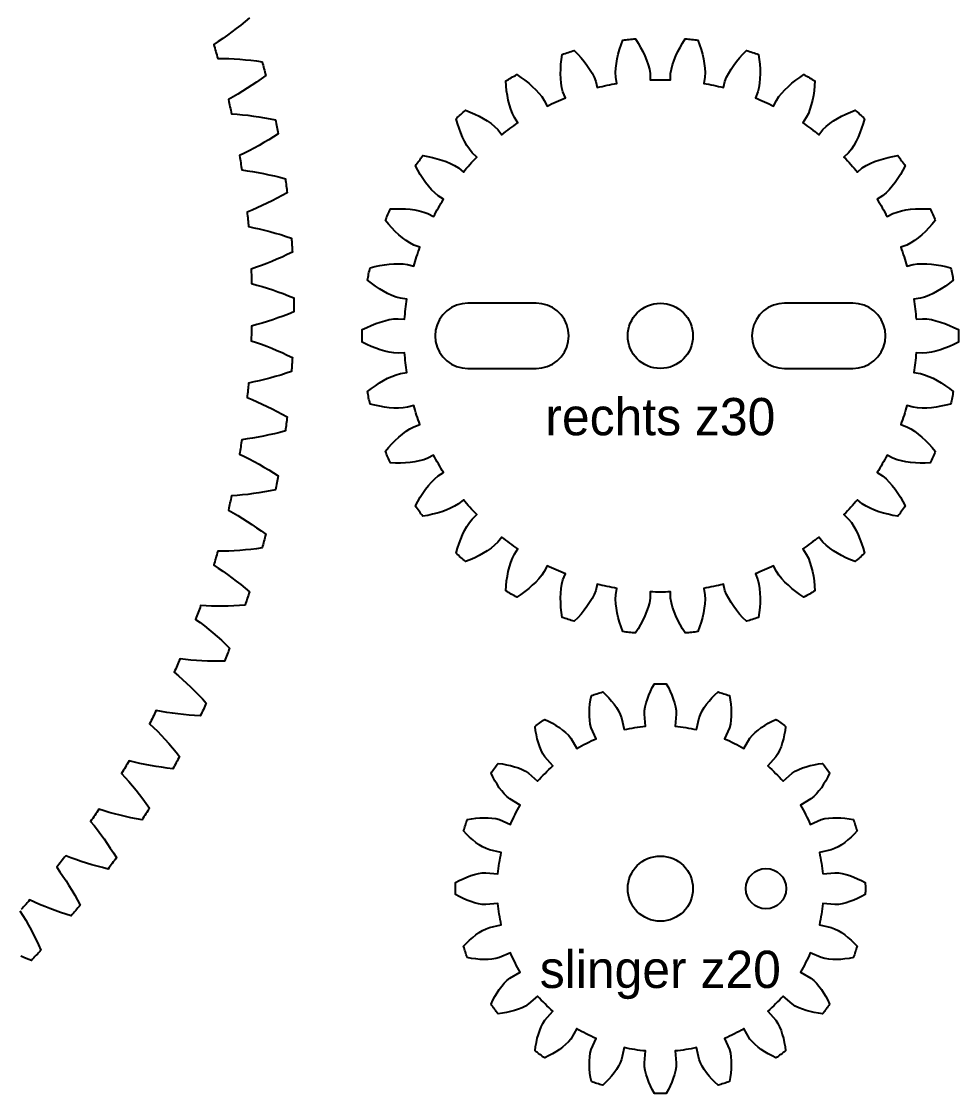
# Model space of a CAD drawing. Header units: millimetres. Extents: x 8 to 424, y 8 to 314.
# Drawn here: x 270.2 to 421, y 34 to 206.6 of the extents above; entities that cross this region are included whole.
import ezdxf
from ezdxf.enums import TextEntityAlignment as Align

# ---------------------------------------------------------------- set-up
doc = ezdxf.new("R2010")
doc.units = ezdxf.units.MM
doc.layers.add('CUT', color=1, linetype='CONTINUOUS')
doc.layers.add('LABELS', color=8, linetype='CONTINUOUS')

msp = doc.modelspace()

# ---------------------------------------------------------------- linework, layer by layer
at = {"layer": 'CUT'}
for points in [[(306.858, 207.2), (306.159, 206.612), (305.454, 206.039), (304.744, 205.481), (304.028, 204.938), (303.307, 204.411), (302.58, 203.901), (301.848, 203.408), (301.11, 202.933), (301.194, 202.65), (301.277, 202.368), (301.36, 202.085), (301.443, 201.802), (301.525, 201.519), (301.606, 201.236), (301.687, 200.953), (301.767, 200.67), (302.645, 200.664), (303.528, 200.64), (304.415, 200.598), (305.306, 200.54), (306.201, 200.465), (307.1, 200.374), (308.002, 200.268), (308.907, 200.147), (308.979, 199.873), (309.051, 199.599), (309.122, 199.324), (309.193, 199.05), (309.263, 198.775), (309.333, 198.5), (309.402, 198.225), (309.471, 197.95), (308.736, 197.408), (307.997, 196.88), (307.253, 196.368), (306.505, 195.871), (305.752, 195.39), (304.995, 194.926), (304.233, 194.48), (303.466, 194.052), (303.532, 193.765), (303.598, 193.478), (303.663, 193.191), (303.728, 192.903), (303.792, 192.616), (303.855, 192.328), (303.918, 192.04), (303.98, 191.752), (304.856, 191.692), (305.736, 191.613), (306.618, 191.515), (307.504, 191.401), (308.393, 191.27), (309.284, 191.123), (310.177, 190.96), (311.073, 190.783), (311.128, 190.505), (311.183, 190.226), (311.237, 189.948), (311.29, 189.669), (311.343, 189.391), (311.395, 189.112), (311.447, 188.833), (311.498, 188.554), (310.731, 188.059), (309.96, 187.579), (309.185, 187.115), (308.407, 186.666), (307.626, 186.233), (306.841, 185.818), (306.052, 185.42), (305.26, 185.042), (305.309, 184.751), (305.356, 184.46), (305.403, 184.169), (305.449, 183.879), (305.495, 183.588), (305.54, 183.296), (305.585, 183.005), (305.629, 182.714), (306.499, 182.599), (307.372, 182.464), (308.247, 182.312), (309.124, 182.142), (310.002, 181.955), (310.883, 181.753), (311.764, 181.534), (312.647, 181.301), (312.685, 181.02), (312.721, 180.739), (312.758, 180.457), (312.794, 180.176), (312.829, 179.895), (312.864, 179.613), (312.898, 179.332), (312.932, 179.05), (312.134, 178.604), (311.335, 178.174), (310.533, 177.758), (309.728, 177.359), (308.921, 176.977), (308.111, 176.612), (307.3, 176.264), (306.485, 175.936), (306.515, 175.643), (306.544, 175.35), (306.573, 175.057), (306.601, 174.763), (306.628, 174.47), (306.655, 174.177), (306.681, 173.883), (306.707, 173.59), (307.568, 173.42), (308.431, 173.231), (309.295, 173.024), (310.159, 172.799), (311.024, 172.558), (311.89, 172.301), (312.756, 172.027), (313.623, 171.739), (313.642, 171.456), (313.661, 171.173), (313.68, 170.89), (313.698, 170.607), (313.716, 170.324), (313.733, 170.041), (313.749, 169.758), (313.765, 169.475), (312.942, 169.08), (312.116, 168.7), (311.29, 168.336), (310.462, 167.988), (309.632, 167.657), (308.801, 167.343), (307.969, 167.048), (307.136, 166.771), (307.147, 166.477), (307.158, 166.183), (307.168, 165.888), (307.178, 165.594), (307.187, 165.299), (307.195, 165.005), (307.203, 164.71), (307.21, 164.416), (308.059, 164.192), (308.908, 163.95), (309.757, 163.689), (310.606, 163.41), (311.454, 163.115), (312.302, 162.804), (313.149, 162.477), (313.996, 162.134), (313.998, 161.851), (313.999, 161.567), (314, 161.284), (314, 161), (314, 160.716), (313.999, 160.433), (313.998, 160.149), (313.996, 159.866), (313.149, 159.523), (312.302, 159.196), (311.454, 158.885), (310.606, 158.59), (309.757, 158.311), (308.908, 158.05), (308.059, 157.808), (307.21, 157.584), (307.203, 157.29), (307.195, 156.995), (307.187, 156.701), (307.178, 156.406), (307.168, 156.112), (307.158, 155.817), (307.147, 155.523), (307.136, 155.229), (307.969, 154.952), (308.801, 154.657), (309.632, 154.343), (310.462, 154.012), (311.29, 153.664), (312.116, 153.3), (312.942, 152.92), (313.765, 152.525), (313.749, 152.242), (313.733, 151.959), (313.716, 151.676), (313.698, 151.393), (313.68, 151.11), (313.661, 150.827), (313.642, 150.544), (313.623, 150.261), (312.756, 149.973), (311.89, 149.699), (311.024, 149.442), (310.159, 149.201), (309.295, 148.976), (308.431, 148.769), (307.568, 148.58), (306.707, 148.41), (306.681, 148.117), (306.655, 147.823), (306.628, 147.53), (306.601, 147.237), (306.573, 146.943), (306.544, 146.65), (306.515, 146.357), (306.485, 146.064), (307.3, 145.736), (308.111, 145.388), (308.921, 145.023), (309.728, 144.641), (310.533, 144.242), (311.335, 143.826), (312.134, 143.396), (312.932, 142.95), (312.898, 142.668), (312.864, 142.387), (312.829, 142.105), (312.794, 141.824), (312.758, 141.543), (312.721, 141.261), (312.685, 140.98), (312.647, 140.699), (311.764, 140.466), (310.883, 140.247), (310.002, 140.045), (309.124, 139.858), (308.247, 139.688), (307.372, 139.536), (306.499, 139.401), (305.629, 139.286), (305.585, 138.995), (305.54, 138.704), (305.495, 138.412), (305.449, 138.121), (305.403, 137.831), (305.356, 137.54), (305.309, 137.249), (305.26, 136.958), (306.052, 136.58), (306.841, 136.182), (307.626, 135.767), (308.407, 135.334), (309.185, 134.885), (309.96, 134.421), (310.731, 133.941), (311.498, 133.446), (311.447, 133.167), (311.395, 132.888), (311.343, 132.609), (311.29, 132.331), (311.237, 132.052), (311.183, 131.774), (311.128, 131.495), (311.073, 131.217), (310.177, 131.04), (309.284, 130.877), (308.393, 130.73), (307.504, 130.599), (306.618, 130.485), (305.736, 130.387), (304.856, 130.308), (303.98, 130.248), (303.918, 129.96), (303.855, 129.672), (303.792, 129.384), (303.728, 129.097), (303.663, 128.809), (303.598, 128.522), (303.532, 128.235), (303.466, 127.948), (304.233, 127.52), (304.995, 127.074), (305.752, 126.61), (306.505, 126.129), (307.253, 125.632), (307.997, 125.12), (308.736, 124.592), (309.471, 124.05), (309.402, 123.775), (309.333, 123.5), (309.263, 123.225), (309.193, 122.95), (309.122, 122.676), (309.051, 122.401), (308.979, 122.127), (308.907, 121.853), (308.002, 121.732), (307.1, 121.626), (306.201, 121.535), (305.306, 121.46), (304.415, 121.402), (303.528, 121.36), (302.645, 121.336), (301.767, 121.33), (301.687, 121.047), (301.606, 120.764), (301.525, 120.481), (301.443, 120.198), (301.36, 119.915), (301.277, 119.632), (301.194, 119.35), (301.11, 119.067), (301.848, 118.592), (302.58, 118.099), (303.307, 117.589), (304.028, 117.062), (304.744, 116.519), (305.454, 115.961), (306.159, 115.388), (306.858, 114.8), (306.772, 114.53), (306.686, 114.26), (306.599, 113.99), (306.512, 113.72), (306.424, 113.451), (306.335, 113.181), (306.247, 112.912), (306.157, 112.643), (305.246, 112.579), (304.339, 112.53), (303.437, 112.496), (302.539, 112.477), (301.645, 112.475), (300.757, 112.489), (299.875, 112.52), (298.998, 112.57), (298.901, 112.292), (298.802, 112.014), (298.703, 111.737), (298.604, 111.46), (298.504, 111.183), (298.403, 110.906), (298.302, 110.629), (298.2, 110.353), (298.907, 109.832), (299.607, 109.294), (300.3, 108.739), (300.987, 108.167), (301.667, 107.581), (302.341, 106.979), (303.008, 106.363), (303.669, 105.733), (303.567, 105.469), (303.464, 105.205), (303.36, 104.941), (303.256, 104.677), (303.151, 104.413), (303.046, 104.15), (302.94, 103.887), (302.834, 103.624), (301.921, 103.617), (301.013, 103.625), (300.11, 103.648), (299.212, 103.686), (298.321, 103.739), (297.436, 103.809), (296.557, 103.896), (295.685, 104), (295.57, 103.729), (295.455, 103.458), (295.338, 103.188), (295.222, 102.917), (295.104, 102.647), (294.987, 102.377), (294.868, 102.107), (294.749, 101.838), (295.422, 101.274), (296.087, 100.693), (296.744, 100.095), (297.393, 99.482), (298.035, 98.854), (298.67, 98.211), (299.297, 97.554), (299.918, 96.884), (299.799, 96.627), (299.679, 96.369), (299.559, 96.112), (299.439, 95.856), (299.318, 95.599), (299.196, 95.343), (299.074, 95.087), (298.952, 94.831), (298.04, 94.882), (297.134, 94.947), (296.234, 95.026), (295.341, 95.12), (294.455, 95.23), (293.575, 95.355), (292.704, 95.497), (291.84, 95.656), (291.709, 95.393), (291.576, 95.129), (291.443, 94.867), (291.31, 94.604), (291.176, 94.342), (291.041, 94.079), (290.906, 93.818), (290.771, 93.556), (291.407, 92.951), (292.034, 92.329), (292.652, 91.692), (293.262, 91.039), (293.863, 90.372), (294.456, 89.69), (295.041, 88.996), (295.618, 88.288), (295.483, 88.038), (295.347, 87.789), (295.211, 87.54), (295.075, 87.292), (294.938, 87.043), (294.801, 86.795), (294.663, 86.547), (294.525, 86.3), (293.618, 86.408), (292.718, 86.529), (291.825, 86.665), (290.939, 86.815), (290.061, 86.98), (289.192, 87.16), (288.331, 87.356), (287.479, 87.569), (287.331, 87.315), (287.182, 87.06), (287.033, 86.806), (286.884, 86.553), (286.733, 86.299), (286.583, 86.046), (286.431, 85.793), (286.28, 85.541), (286.877, 84.897), (287.463, 84.237), (288.04, 83.562), (288.608, 82.872), (289.166, 82.169), (289.715, 81.451), (290.255, 80.721), (290.786, 79.978), (290.636, 79.738), (290.485, 79.498), (290.334, 79.258), (290.182, 79.019), (290.03, 78.779), (289.877, 78.54), (289.724, 78.301), (289.571, 78.063), (288.672, 78.228), (287.782, 78.405), (286.899, 78.597), (286.025, 78.802), (285.159, 79.022), (284.302, 79.256), (283.456, 79.506), (282.619, 79.773), (282.455, 79.528), (282.291, 79.283), (282.126, 79.039), (281.961, 78.795), (281.795, 78.552), (281.628, 78.309), (281.462, 78.066), (281.294, 77.823), (281.85, 77.143), (282.394, 76.448), (282.927, 75.738), (283.45, 75.014), (283.963, 74.277), (284.466, 73.526), (284.959, 72.764), (285.443, 71.989), (285.278, 71.758), (285.112, 71.528), (284.946, 71.298), (284.78, 71.069), (284.613, 70.84), (284.445, 70.611), (284.278, 70.382), (284.109, 70.154), (283.223, 70.374), (282.345, 70.608), (281.477, 70.854), (280.617, 71.114), (279.767, 71.388), (278.926, 71.676), (278.097, 71.978), (277.279, 72.296), (277.1, 72.062), (276.92, 71.829), (276.74, 71.595), (276.56, 71.362), (276.379, 71.13), (276.198, 70.898), (276.016, 70.666), (275.834, 70.434), (276.346, 69.721), (276.845, 68.992), (277.333, 68.25), (277.809, 67.495), (278.275, 66.727), (278.73, 65.946), (279.174, 65.154), (279.608, 64.351), (279.429, 64.131), (279.249, 63.912), (279.069, 63.693), (278.889, 63.474), (278.708, 63.256), (278.526, 63.038), (278.344, 62.82), (278.162, 62.603), (277.292, 62.879), (276.43, 63.167), (275.578, 63.467), (274.737, 63.781), (273.905, 64.107), (273.085, 64.447), (272.276, 64.801), (271.479, 65.17), (271.286, 64.948), (271.092, 64.726), (270.898, 64.504), (270.704, 64.283), (270.509, 64.062), (270.313, 63.842), (270.117, 63.622)], [(269.921, 63.402), (270.387, 62.658), (270.839, 61.9), (271.28, 61.129), (271.708, 60.345), (272.124, 59.549), (272.529, 58.742), (272.923, 57.923), (273.306, 57.094), (273.113, 56.886), (272.92, 56.678), (272.726, 56.471), (272.532, 56.264), (272.338, 56.058), (272.143, 55.852), (271.948, 55.646), (271.753, 55.44), (270.901, 55.77), (270.059, 56.112)]]:
    msp.add_lwpolyline(points, dxfattribs=at)
for points in [[(414.161, 158.704), (415.195, 158.772), (415.914, 158.731), (416.636, 158.614), (417.361, 158.446), (418.088, 158.235), (418.814, 157.985), (419.541, 157.699), (420.266, 157.378), (420.989, 157.026), (420.994, 156.77), (420.997, 156.513), (420.999, 156.257), (421, 156), (420.999, 155.743), (420.997, 155.487), (420.994, 155.23), (420.989, 154.974), (420.266, 154.622), (419.541, 154.301), (418.814, 154.015), (418.088, 153.765), (417.361, 153.554), (416.636, 153.386), (415.914, 153.269), (415.195, 153.228), (414.161, 153.296), (414.133, 152.894), (414.101, 152.491), (414.064, 152.09), (414.024, 151.688), (413.98, 151.287), (413.932, 150.887), (413.88, 150.487), (413.824, 150.087), (414.849, 149.938), (415.544, 149.749), (416.226, 149.484), (416.901, 149.169), (417.567, 148.812), (418.226, 148.416), (418.877, 147.985), (419.519, 147.521), (420.154, 147.026), (420.105, 146.774), (420.055, 146.523), (420.004, 146.271), (419.951, 146.02), (419.897, 145.769), (419.842, 145.519), (419.785, 145.269), (419.727, 145.019), (418.946, 144.825), (418.17, 144.662), (417.401, 144.533), (416.638, 144.44), (415.884, 144.384), (415.139, 144.371), (414.408, 144.407), (413.697, 144.516), (412.7, 144.797), (412.588, 144.409), (412.473, 144.023), (412.354, 143.637), (412.231, 143.253), (412.105, 142.87), (411.974, 142.488), (411.84, 142.108), (411.703, 141.728), (412.675, 141.37), (413.314, 141.04), (413.927, 140.639), (414.521, 140.191), (415.099, 139.703), (415.661, 139.179), (416.208, 138.622), (416.74, 138.035), (417.257, 137.418), (417.158, 137.182), (417.056, 136.946), (416.954, 136.711), (416.85, 136.477), (416.745, 136.243), (416.639, 136.009), (416.532, 135.776), (416.423, 135.544), (415.619, 135.516), (414.826, 135.519), (414.046, 135.553), (413.281, 135.62), (412.531, 135.722), (411.801, 135.864), (411.093, 136.051), (410.42, 136.305), (409.503, 136.788), (409.313, 136.432), (409.12, 136.078), (408.924, 135.725), (408.724, 135.375), (408.52, 135.027), (408.313, 134.68), (408.103, 134.336), (407.89, 133.994), (408.766, 133.441), (409.323, 132.985), (409.839, 132.466), (410.327, 131.904), (410.79, 131.306), (411.231, 130.677), (411.65, 130.018), (412.049, 129.333), (412.427, 128.623), (412.28, 128.413), (412.132, 128.203), (411.983, 127.994), (411.833, 127.786), (411.681, 127.579), (411.529, 127.373), (411.375, 127.167), (411.221, 126.963), (410.428, 127.103), (409.654, 127.27), (408.898, 127.465), (408.163, 127.69), (407.452, 127.946), (406.766, 128.236), (406.113, 128.567), (405.507, 128.956), (404.711, 129.618), (404.451, 129.31), (404.189, 129.003), (403.923, 128.699), (403.655, 128.398), (403.383, 128.1), (403.109, 127.804), (402.832, 127.511), (402.552, 127.221), (403.294, 126.498), (403.744, 125.936), (404.141, 125.321), (404.501, 124.67), (404.83, 123.989), (405.131, 123.281), (405.404, 122.55), (405.651, 121.797), (405.873, 121.024), (405.686, 120.849), (405.498, 120.674), (405.308, 120.501), (405.118, 120.329), (404.927, 120.158), (404.735, 119.988), (404.542, 119.819), (404.348, 119.651), (403.602, 119.952), (402.879, 120.277), (402.181, 120.625), (401.509, 120.998), (400.866, 121.396), (400.256, 121.823), (399.686, 122.282), (399.174, 122.788), (398.533, 123.602), (398.215, 123.354), (397.894, 123.109), (397.571, 122.867), (397.246, 122.628), (396.919, 122.393), (396.589, 122.16), (396.257, 121.931), (395.922, 121.705), (396.498, 120.844), (396.822, 120.201), (397.082, 119.517), (397.299, 118.805), (397.479, 118.07), (397.626, 117.316), (397.741, 116.544), (397.827, 115.756), (397.883, 114.953), (397.663, 114.821), (397.443, 114.69), (397.222, 114.56), (397, 114.431), (396.778, 114.303), (396.554, 114.177), (396.33, 114.051), (396.106, 113.927), (395.439, 114.377), (394.799, 114.845), (394.188, 115.331), (393.609, 115.836), (393.062, 116.359), (392.554, 116.903), (392.092, 117.47), (391.697, 118.072), (391.239, 119.001), (390.876, 118.825), (390.512, 118.652), (390.146, 118.482), (389.778, 118.316), (389.409, 118.154), (389.038, 117.995), (388.665, 117.84), (388.291, 117.689), (388.675, 116.727), (388.858, 116.031), (388.97, 115.307), (389.035, 114.566), (389.058, 113.81), (389.045, 113.041), (388.997, 112.262), (388.917, 111.474), (388.805, 110.677), (388.563, 110.593), (388.32, 110.51), (388.077, 110.429), (387.833, 110.349), (387.589, 110.271), (387.344, 110.193), (387.099, 110.117), (386.854, 110.043), (386.295, 110.622), (385.766, 111.212), (385.27, 111.815), (384.808, 112.428), (384.382, 113.054), (383.998, 113.692), (383.664, 114.343), (383.403, 115.013), (383.148, 116.018), (382.756, 115.92), (382.364, 115.827), (381.971, 115.737), (381.576, 115.651), (381.181, 115.569), (380.786, 115.491), (380.389, 115.417), (379.992, 115.347), (380.167, 114.326), (380.201, 113.607), (380.161, 112.876), (380.07, 112.137), (379.935, 111.393), (379.763, 110.644), (379.554, 109.892), (379.312, 109.137), (379.037, 108.381), (378.782, 108.35), (378.527, 108.319), (378.272, 108.29), (378.017, 108.263), (377.762, 108.237), (377.507, 108.212), (377.251, 108.189), (376.996, 108.167), (376.57, 108.849), (376.176, 109.537), (375.815, 110.229), (375.491, 110.926), (375.204, 111.626), (374.962, 112.329), (374.77, 113.036), (374.654, 113.746), (374.613, 114.782), (374.21, 114.768), (373.807, 114.758), (373.403, 114.752), (373, 114.75), (372.597, 114.752), (372.193, 114.758), (371.79, 114.768), (371.387, 114.782), (371.346, 113.746), (371.23, 113.036), (371.038, 112.329), (370.796, 111.626), (370.509, 110.926), (370.185, 110.229), (369.824, 109.537), (369.43, 108.849), (369.004, 108.167), (368.749, 108.189), (368.493, 108.212), (368.238, 108.237), (367.983, 108.263), (367.728, 108.29), (367.473, 108.319), (367.218, 108.35), (366.963, 108.381), (366.688, 109.137), (366.446, 109.892), (366.237, 110.644), (366.065, 111.393), (365.93, 112.137), (365.839, 112.876), (365.799, 113.607), (365.833, 114.326), (366.008, 115.347), (365.611, 115.417), (365.214, 115.491), (364.819, 115.569), (364.424, 115.651), (364.029, 115.737), (363.636, 115.827), (363.244, 115.92), (362.852, 116.018), (362.597, 115.013), (362.336, 114.343), (362.002, 113.692), (361.618, 113.054), (361.192, 112.428), (360.73, 111.815), (360.234, 111.212), (359.705, 110.622), (359.146, 110.043), (358.901, 110.117), (358.656, 110.193), (358.411, 110.271), (358.167, 110.349), (357.923, 110.429), (357.68, 110.51), (357.437, 110.593), (357.195, 110.677), (357.083, 111.474), (357.003, 112.262), (356.955, 113.041), (356.942, 113.81), (356.965, 114.566), (357.03, 115.307), (357.142, 116.031), (357.325, 116.727), (357.709, 117.689), (357.335, 117.84), (356.962, 117.995), (356.591, 118.154), (356.222, 118.316), (355.854, 118.482), (355.488, 118.652), (355.124, 118.825), (354.761, 119.001), (354.303, 118.072), (353.908, 117.47), (353.446, 116.903), (352.938, 116.359), (352.391, 115.836), (351.812, 115.331), (351.201, 114.845), (350.561, 114.377), (349.894, 113.927), (349.67, 114.051), (349.446, 114.177), (349.222, 114.303), (349, 114.431), (348.778, 114.56), (348.557, 114.69), (348.337, 114.821), (348.117, 114.953), (348.173, 115.756), (348.259, 116.544), (348.374, 117.316), (348.521, 118.07), (348.701, 118.805), (348.918, 119.517), (349.178, 120.201), (349.502, 120.844), (350.078, 121.705), (349.743, 121.931), (349.411, 122.16), (349.081, 122.393), (348.754, 122.628), (348.429, 122.867), (348.106, 123.109), (347.785, 123.354), (347.467, 123.602), (346.826, 122.788), (346.314, 122.282), (345.744, 121.823), (345.134, 121.396), (344.491, 120.998), (343.819, 120.625), (343.121, 120.277), (342.398, 119.952), (341.652, 119.651), (341.458, 119.819), (341.265, 119.988), (341.073, 120.158), (340.882, 120.329), (340.692, 120.501), (340.502, 120.674), (340.314, 120.849), (340.127, 121.024), (340.349, 121.797), (340.596, 122.55), (340.869, 123.281), (341.17, 123.989), (341.499, 124.67), (341.859, 125.321), (342.256, 125.936), (342.706, 126.498), (343.448, 127.221), (343.168, 127.511), (342.891, 127.804), (342.617, 128.1), (342.345, 128.398), (342.077, 128.699), (341.811, 129.003), (341.549, 129.31), (341.289, 129.618), (340.493, 128.956), (339.887, 128.567), (339.234, 128.236), (338.548, 127.946), (337.837, 127.69), (337.102, 127.465), (336.346, 127.27), (335.572, 127.103), (334.779, 126.963), (334.625, 127.167), (334.471, 127.373), (334.319, 127.579), (334.167, 127.786), (334.017, 127.994), (333.868, 128.203), (333.72, 128.413), (333.573, 128.623), (333.951, 129.333), (334.35, 130.018), (334.769, 130.677), (335.21, 131.306), (335.673, 131.904), (336.161, 132.466), (336.677, 132.985), (337.234, 133.441), (338.11, 133.994), (337.897, 134.336), (337.687, 134.68), (337.48, 135.027), (337.276, 135.375), (337.076, 135.725), (336.88, 136.078), (336.687, 136.432), (336.497, 136.788), (335.58, 136.305), (334.907, 136.051), (334.199, 135.864), (333.469, 135.722), (332.719, 135.62), (331.954, 135.553), (331.174, 135.519), (330.381, 135.516), (329.577, 135.544), (329.468, 135.776), (329.361, 136.009), (329.255, 136.243), (329.15, 136.477), (329.046, 136.711), (328.944, 136.946), (328.842, 137.182), (328.743, 137.418), (329.26, 138.035), (329.792, 138.622), (330.339, 139.179), (330.901, 139.703), (331.479, 140.191), (332.073, 140.639), (332.686, 141.04), (333.325, 141.37), (334.297, 141.728), (334.16, 142.108), (334.026, 142.488), (333.895, 142.87), (333.769, 143.253), (333.646, 143.637), (333.527, 144.023), (333.412, 144.409), (333.3, 144.797), (332.303, 144.516), (331.592, 144.407), (330.861, 144.371), (330.116, 144.384), (329.362, 144.44), (328.599, 144.533), (327.83, 144.662), (327.054, 144.825), (326.273, 145.019), (326.215, 145.269), (326.158, 145.519), (326.103, 145.769), (326.049, 146.02), (325.996, 146.271), (325.945, 146.523), (325.895, 146.774), (325.846, 147.026), (326.481, 147.521), (327.123, 147.985), (327.774, 148.416), (328.433, 148.812), (329.099, 149.169), (329.774, 149.484), (330.456, 149.749), (331.151, 149.938), (332.176, 150.087), (332.12, 150.487), (332.068, 150.887), (332.02, 151.287), (331.976, 151.688), (331.936, 152.09), (331.899, 152.491), (331.867, 152.894), (331.839, 153.296), (330.805, 153.228), (330.086, 153.269), (329.364, 153.386), (328.639, 153.554), (327.912, 153.765), (327.186, 154.015), (326.459, 154.301), (325.734, 154.622), (325.011, 154.974), (325.006, 155.23), (325.003, 155.487), (325.001, 155.743), (325, 156), (325.001, 156.257), (325.003, 156.513), (325.006, 156.77), (325.011, 157.026), (325.734, 157.378), (326.459, 157.699), (327.186, 157.985), (327.912, 158.235), (328.639, 158.446), (329.364, 158.614), (330.086, 158.731), (330.805, 158.772), (331.839, 158.704), (331.867, 159.106), (331.899, 159.509), (331.936, 159.91), (331.976, 160.312), (332.02, 160.713), (332.068, 161.113), (332.12, 161.513), (332.176, 161.913), (331.151, 162.062), (330.456, 162.251), (329.774, 162.516), (329.099, 162.831), (328.433, 163.188), (327.774, 163.584), (327.123, 164.015), (326.481, 164.479), (325.846, 164.974), (325.895, 165.226), (325.945, 165.477), (325.996, 165.729), (326.049, 165.98), (326.103, 166.231), (326.158, 166.481), (326.215, 166.731), (326.273, 166.981), (327.054, 167.175), (327.83, 167.338), (328.599, 167.467), (329.362, 167.56), (330.116, 167.616), (330.861, 167.629), (331.592, 167.593), (332.303, 167.484), (333.3, 167.203), (333.412, 167.591), (333.527, 167.977), (333.646, 168.363), (333.769, 168.747), (333.895, 169.13), (334.026, 169.512), (334.16, 169.892), (334.297, 170.272), (333.325, 170.63), (332.686, 170.96), (332.073, 171.361), (331.479, 171.809), (330.901, 172.297), (330.339, 172.821), (329.792, 173.378), (329.26, 173.965), (328.743, 174.582), (328.842, 174.818), (328.944, 175.054), (329.046, 175.289), (329.15, 175.523), (329.255, 175.757), (329.361, 175.991), (329.468, 176.224), (329.577, 176.456), (330.381, 176.484), (331.174, 176.481), (331.954, 176.447), (332.719, 176.38), (333.469, 176.278), (334.199, 176.136), (334.907, 175.949), (335.58, 175.695), (336.497, 175.212), (336.687, 175.568), (336.88, 175.922), (337.076, 176.275), (337.276, 176.625), (337.48, 176.973), (337.687, 177.32), (337.897, 177.664), (338.11, 178.006), (337.234, 178.559), (336.677, 179.015), (336.161, 179.534), (335.673, 180.096), (335.21, 180.694), (334.769, 181.323), (334.35, 181.982), (333.951, 182.667), (333.573, 183.377), (333.72, 183.587), (333.868, 183.797), (334.017, 184.006), (334.167, 184.214), (334.319, 184.421), (334.471, 184.627), (334.625, 184.833), (334.779, 185.037), (335.572, 184.897), (336.346, 184.73), (337.102, 184.535), (337.837, 184.31), (338.548, 184.054), (339.234, 183.764), (339.887, 183.433), (340.493, 183.044), (341.289, 182.382), (341.549, 182.69), (341.811, 182.997), (342.077, 183.301), (342.345, 183.602), (342.617, 183.9), (342.891, 184.196), (343.168, 184.489), (343.448, 184.779), (342.706, 185.502), (342.256, 186.064), (341.859, 186.679), (341.499, 187.33), (341.17, 188.011), (340.869, 188.719), (340.596, 189.45), (340.349, 190.203), (340.127, 190.976), (340.314, 191.151), (340.502, 191.326), (340.692, 191.499), (340.882, 191.671), (341.073, 191.842), (341.265, 192.012), (341.458, 192.181), (341.652, 192.349), (342.398, 192.048), (343.121, 191.723), (343.819, 191.375), (344.491, 191.002), (345.134, 190.604), (345.744, 190.177), (346.314, 189.718), (346.826, 189.212), (347.467, 188.398), (347.785, 188.646), (348.106, 188.891), (348.429, 189.133), (348.754, 189.372), (349.081, 189.607), (349.411, 189.84), (349.743, 190.069), (350.078, 190.295), (349.502, 191.156), (349.178, 191.799), (348.918, 192.483), (348.701, 193.195), (348.521, 193.93), (348.374, 194.684), (348.259, 195.456), (348.173, 196.244), (348.117, 197.047), (348.337, 197.179), (348.557, 197.31), (348.778, 197.44), (349, 197.569), (349.222, 197.697), (349.446, 197.823), (349.67, 197.949), (349.894, 198.073), (350.561, 197.623), (351.201, 197.155), (351.812, 196.669), (352.391, 196.164), (352.938, 195.641), (353.446, 195.097), (353.908, 194.53), (354.303, 193.928), (354.761, 192.999), (355.124, 193.175), (355.488, 193.348), (355.854, 193.518), (356.222, 193.684), (356.591, 193.846), (356.962, 194.005), (357.335, 194.16), (357.709, 194.311), (357.325, 195.273), (357.142, 195.969), (357.03, 196.693), (356.965, 197.434), (356.942, 198.19), (356.955, 198.959), (357.003, 199.738), (357.083, 200.526), (357.195, 201.323), (357.437, 201.407), (357.68, 201.49), (357.923, 201.571), (358.167, 201.651), (358.411, 201.729), (358.656, 201.807), (358.901, 201.883), (359.146, 201.957), (359.705, 201.378), (360.234, 200.788), (360.73, 200.185), (361.192, 199.572), (361.618, 198.946), (362.002, 198.308), (362.336, 197.657), (362.597, 196.987), (362.852, 195.982), (363.244, 196.08), (363.636, 196.173), (364.029, 196.263), (364.424, 196.349), (364.819, 196.431), (365.214, 196.509), (365.611, 196.583), (366.008, 196.653), (365.833, 197.674), (365.799, 198.393), (365.839, 199.124), (365.93, 199.863), (366.065, 200.607), (366.237, 201.356), (366.446, 202.108), (366.688, 202.863), (366.963, 203.619), (367.218, 203.65), (367.473, 203.681), (367.728, 203.71), (367.983, 203.737), (368.238, 203.763), (368.493, 203.788), (368.749, 203.811), (369.004, 203.833), (369.43, 203.151), (369.824, 202.463), (370.185, 201.771), (370.509, 201.074), (370.796, 200.374), (371.038, 199.671), (371.23, 198.964), (371.346, 198.254), (371.387, 197.218), (371.79, 197.232), (372.193, 197.242), (372.597, 197.248), (373, 197.25), (373.403, 197.248), (373.807, 197.242), (374.21, 197.232), (374.613, 197.218), (374.654, 198.254), (374.77, 198.964), (374.962, 199.671), (375.204, 200.374), (375.491, 201.074), (375.815, 201.771), (376.176, 202.463), (376.57, 203.151), (376.996, 203.833), (377.251, 203.811), (377.507, 203.788), (377.762, 203.763), (378.017, 203.737), (378.272, 203.71), (378.527, 203.681), (378.782, 203.65), (379.037, 203.619), (379.312, 202.863), (379.554, 202.108), (379.763, 201.356), (379.935, 200.607), (380.07, 199.863), (380.161, 199.124), (380.201, 198.393), (380.167, 197.674), (379.992, 196.653), (380.389, 196.583), (380.786, 196.509), (381.181, 196.431), (381.576, 196.349), (381.971, 196.263), (382.364, 196.173), (382.756, 196.08), (383.148, 195.982), (383.403, 196.987), (383.664, 197.657), (383.998, 198.308), (384.382, 198.946), (384.808, 199.572), (385.27, 200.185), (385.766, 200.788), (386.295, 201.378), (386.854, 201.957), (387.099, 201.883), (387.344, 201.807), (387.589, 201.729), (387.833, 201.651), (388.077, 201.571), (388.32, 201.49), (388.563, 201.407), (388.805, 201.323), (388.917, 200.526), (388.997, 199.738), (389.045, 198.959), (389.058, 198.19), (389.035, 197.434), (388.97, 196.693), (388.858, 195.969), (388.675, 195.273), (388.291, 194.311), (388.665, 194.16), (389.038, 194.005), (389.409, 193.846), (389.778, 193.684), (390.146, 193.518), (390.512, 193.348), (390.876, 193.175), (391.239, 192.999), (391.697, 193.928), (392.092, 194.53), (392.554, 195.097), (393.062, 195.641), (393.609, 196.164), (394.188, 196.669), (394.799, 197.155), (395.439, 197.623), (396.106, 198.073), (396.33, 197.949), (396.554, 197.823), (396.778, 197.697), (397, 197.569), (397.222, 197.44), (397.443, 197.31), (397.663, 197.179), (397.883, 197.047), (397.827, 196.244), (397.741, 195.456), (397.626, 194.684), (397.479, 193.93), (397.299, 193.195), (397.082, 192.483), (396.822, 191.799), (396.498, 191.156), (395.922, 190.295), (396.257, 190.069), (396.589, 189.84), (396.919, 189.607), (397.246, 189.372), (397.571, 189.133), (397.894, 188.891), (398.215, 188.646), (398.533, 188.398), (399.174, 189.212), (399.686, 189.718), (400.256, 190.177), (400.866, 190.604), (401.509, 191.002), (402.181, 191.375), (402.879, 191.723), (403.602, 192.048), (404.348, 192.349), (404.542, 192.181), (404.735, 192.012), (404.927, 191.842), (405.118, 191.671), (405.308, 191.499), (405.498, 191.326), (405.686, 191.151), (405.873, 190.976), (405.651, 190.203), (405.404, 189.45), (405.131, 188.719), (404.83, 188.011), (404.501, 187.33), (404.141, 186.679), (403.744, 186.064), (403.294, 185.502), (402.552, 184.779), (402.832, 184.489), (403.109, 184.196), (403.383, 183.9), (403.655, 183.602), (403.923, 183.301), (404.189, 182.997), (404.451, 182.69), (404.711, 182.382), (405.507, 183.044), (406.113, 183.433), (406.766, 183.764), (407.452, 184.054), (408.163, 184.31), (408.898, 184.535), (409.654, 184.73), (410.428, 184.897), (411.221, 185.037), (411.375, 184.833), (411.529, 184.627), (411.681, 184.421), (411.833, 184.214), (411.983, 184.006), (412.132, 183.797), (412.28, 183.587), (412.427, 183.377), (412.049, 182.667), (411.65, 181.982), (411.231, 181.323), (410.79, 180.694), (410.327, 180.096), (409.839, 179.534), (409.323, 179.015), (408.766, 178.559), (407.89, 178.006), (408.103, 177.664), (408.313, 177.32), (408.52, 176.973), (408.724, 176.625), (408.924, 176.275), (409.12, 175.922), (409.313, 175.568), (409.503, 175.212), (410.42, 175.695), (411.093, 175.949), (411.801, 176.136), (412.531, 176.278), (413.281, 176.38), (414.046, 176.447), (414.826, 176.481), (415.619, 176.484), (416.423, 176.456), (416.532, 176.224), (416.639, 175.991), (416.745, 175.757), (416.85, 175.523), (416.954, 175.289), (417.056, 175.054), (417.158, 174.818), (417.257, 174.582), (416.74, 173.965), (416.208, 173.378), (415.661, 172.821), (415.099, 172.297), (414.521, 171.809), (413.927, 171.361), (413.314, 170.96), (412.675, 170.63), (411.703, 170.272), (411.84, 169.892), (411.974, 169.512), (412.105, 169.13), (412.231, 168.747), (412.354, 168.363), (412.473, 167.977), (412.588, 167.591), (412.7, 167.203), (413.697, 167.484), (414.408, 167.593), (415.139, 167.629), (415.884, 167.616), (416.638, 167.56), (417.401, 167.467), (418.17, 167.338), (418.946, 167.175), (419.727, 166.981), (419.785, 166.731), (419.842, 166.481), (419.897, 166.231), (419.951, 165.98), (420.004, 165.729), (420.055, 165.477), (420.105, 165.226), (420.154, 164.974), (419.519, 164.479), (418.877, 164.015), (418.226, 163.584), (417.567, 163.188), (416.901, 162.831), (416.226, 162.516), (415.544, 162.251), (414.849, 162.062), (413.824, 161.913), (413.88, 161.513), (413.932, 161.113), (413.98, 160.713), (414.024, 160.312), (414.064, 159.91), (414.101, 159.509), (414.133, 159.106)], [(353, 161.25), (342, 161.25), (341.088, 161.17), (340.204, 160.933), (339.375, 160.547), (338.625, 160.022), (337.978, 159.375), (337.453, 158.625), (337.067, 157.796), (336.83, 156.912), (336.75, 156), (336.83, 155.088), (337.067, 154.204), (337.453, 153.375), (337.978, 152.625), (338.625, 151.978), (339.375, 151.453), (340.204, 151.067), (341.088, 150.83), (342, 150.75), (353, 150.75), (353.912, 150.83), (354.796, 151.067), (355.625, 151.453), (356.375, 151.978), (357.022, 152.625), (357.547, 153.375), (357.933, 154.204), (358.17, 155.088), (358.25, 156), (358.17, 156.912), (357.933, 157.796), (357.547, 158.625), (357.022, 159.375), (356.375, 160.022), (355.625, 160.547), (354.796, 160.933), (353.912, 161.17)], [(393, 150.75), (404, 150.75), (404.912, 150.83), (405.796, 151.067), (406.625, 151.453), (407.375, 151.978), (408.022, 152.625), (408.547, 153.375), (408.933, 154.204), (409.17, 155.088), (409.25, 156), (409.17, 156.912), (408.933, 157.796), (408.547, 158.625), (408.022, 159.375), (407.375, 160.022), (406.625, 160.547), (405.796, 160.933), (404.912, 161.17), (404, 161.25), (393, 161.25), (392.088, 161.17), (391.204, 160.933), (390.375, 160.547), (389.625, 160.022), (388.978, 159.375), (388.453, 158.625), (388.067, 157.796), (387.83, 156.912), (387.75, 156), (387.83, 155.088), (388.067, 154.204), (388.453, 153.375), (388.978, 152.625), (389.625, 151.978), (390.375, 151.453), (391.204, 151.067), (392.088, 150.83)], [(399.142, 69.384), (401.074, 69.56), (401.68, 69.531), (402.292, 69.431), (402.907, 69.281), (403.524, 69.088), (404.141, 68.858), (404.758, 68.592), (405.373, 68.292), (405.986, 67.96), (405.992, 67.72), (405.997, 67.48), (405.999, 67.24), (406, 67), (405.999, 66.76), (405.997, 66.52), (405.992, 66.28), (405.986, 66.04), (405.373, 65.708), (404.758, 65.408), (404.141, 65.142), (403.524, 64.912), (402.907, 64.719), (402.292, 64.569), (401.68, 64.469), (401.074, 64.44), (399.142, 64.616), (399.099, 64.184), (399.048, 63.753), (398.991, 63.323), (398.927, 62.894), (398.855, 62.466), (398.777, 62.039), (398.691, 61.613), (398.599, 61.189), (400.491, 60.76), (401.059, 60.545), (401.61, 60.26), (402.148, 59.927), (402.675, 59.554), (403.191, 59.144), (403.695, 58.7), (404.188, 58.225), (404.668, 57.719), (404.6, 57.489), (404.53, 57.26), (404.458, 57.031), (404.385, 56.802), (404.31, 56.575), (404.233, 56.347), (404.155, 56.12), (404.075, 55.894), (403.389, 55.767), (402.712, 55.672), (402.043, 55.61), (401.385, 55.581), (400.739, 55.589), (400.108, 55.636), (399.494, 55.73), (398.909, 55.89), (397.125, 56.655), (396.951, 56.257), (396.77, 55.863), (396.583, 55.471), (396.389, 55.083), (396.189, 54.698), (395.982, 54.316), (395.769, 53.938), (395.55, 53.563), (397.217, 52.57), (397.691, 52.19), (398.127, 51.749), (398.536, 51.266), (398.922, 50.748), (399.286, 50.199), (399.628, 49.621), (399.95, 49.017), (400.25, 48.388), (400.114, 48.19), (399.977, 47.993), (399.838, 47.798), (399.698, 47.603), (399.556, 47.409), (399.413, 47.217), (399.268, 47.025), (399.122, 46.835), (398.431, 46.926), (397.757, 47.045), (397.102, 47.193), (396.467, 47.369), (395.855, 47.576), (395.269, 47.816), (394.715, 48.094), (394.208, 48.427), (392.748, 49.706), (392.459, 49.382), (392.165, 49.062), (391.866, 48.748), (391.562, 48.438), (391.252, 48.134), (390.938, 47.835), (390.618, 47.541), (390.294, 47.252), (391.573, 45.792), (391.906, 45.285), (392.184, 44.731), (392.424, 44.145), (392.631, 43.533), (392.807, 42.898), (392.955, 42.243), (393.074, 41.569), (393.165, 40.878), (392.975, 40.732), (392.783, 40.587), (392.591, 40.444), (392.397, 40.302), (392.202, 40.162), (392.007, 40.023), (391.81, 39.886), (391.612, 39.75), (390.983, 40.05), (390.379, 40.372), (389.801, 40.714), (389.252, 41.078), (388.734, 41.464), (388.251, 41.873), (387.81, 42.309), (387.43, 42.783), (386.437, 44.45), (386.062, 44.231), (385.684, 44.018), (385.302, 43.811), (384.917, 43.611), (384.529, 43.417), (384.137, 43.23), (383.743, 43.049), (383.345, 42.875), (384.11, 41.091), (384.27, 40.506), (384.364, 39.892), (384.411, 39.261), (384.419, 38.615), (384.39, 37.957), (384.328, 37.288), (384.233, 36.611), (384.106, 35.925), (383.88, 35.845), (383.653, 35.767), (383.425, 35.69), (383.198, 35.615), (382.969, 35.542), (382.74, 35.47), (382.511, 35.4), (382.281, 35.332), (381.775, 35.812), (381.3, 36.305), (380.856, 36.809), (380.446, 37.325), (380.073, 37.852), (379.74, 38.39), (379.455, 38.941), (379.24, 39.509), (378.811, 41.401), (378.387, 41.309), (377.961, 41.223), (377.534, 41.145), (377.106, 41.073), (376.677, 41.009), (376.247, 40.952), (375.816, 40.901), (375.384, 40.858), (375.56, 38.926), (375.531, 38.32), (375.431, 37.708), (375.281, 37.093), (375.088, 36.476), (374.858, 35.859), (374.592, 35.242), (374.292, 34.627), (373.96, 34.014), (373.72, 34.008), (373.48, 34.003), (373.24, 34.001), (373, 34), (372.76, 34.001), (372.52, 34.003), (372.28, 34.008), (372.04, 34.014), (371.708, 34.627), (371.408, 35.242), (371.142, 35.859), (370.912, 36.476), (370.719, 37.093), (370.569, 37.708), (370.469, 38.32), (370.44, 38.926), (370.616, 40.858), (370.184, 40.901), (369.753, 40.952), (369.323, 41.009), (368.894, 41.073), (368.466, 41.145), (368.039, 41.223), (367.613, 41.309), (367.189, 41.401), (366.76, 39.509), (366.545, 38.941), (366.26, 38.39), (365.927, 37.852), (365.554, 37.325), (365.144, 36.809), (364.7, 36.305), (364.225, 35.812), (363.719, 35.332), (363.489, 35.4), (363.26, 35.47), (363.031, 35.542), (362.802, 35.615), (362.575, 35.69), (362.347, 35.767), (362.12, 35.845), (361.894, 35.925), (361.767, 36.611), (361.672, 37.288), (361.61, 37.957), (361.581, 38.615), (361.589, 39.261), (361.636, 39.892), (361.73, 40.506), (361.89, 41.091), (362.655, 42.875), (362.257, 43.049), (361.863, 43.23), (361.471, 43.417), (361.083, 43.611), (360.698, 43.811), (360.316, 44.018), (359.938, 44.231), (359.563, 44.45), (358.57, 42.783), (358.19, 42.309), (357.749, 41.873), (357.266, 41.464), (356.748, 41.078), (356.199, 40.714), (355.621, 40.372), (355.017, 40.05), (354.388, 39.75), (354.19, 39.886), (353.993, 40.023), (353.798, 40.162), (353.603, 40.302), (353.409, 40.444), (353.217, 40.587), (353.025, 40.732), (352.835, 40.878), (352.926, 41.569), (353.045, 42.243), (353.193, 42.898), (353.369, 43.533), (353.576, 44.145), (353.816, 44.731), (354.094, 45.285), (354.427, 45.792), (355.706, 47.252), (355.382, 47.541), (355.062, 47.835), (354.748, 48.134), (354.438, 48.438), (354.134, 48.748), (353.835, 49.062), (353.541, 49.382), (353.252, 49.706), (351.792, 48.427), (351.285, 48.094), (350.731, 47.816), (350.145, 47.576), (349.533, 47.369), (348.898, 47.193), (348.243, 47.045), (347.569, 46.926), (346.878, 46.835), (346.732, 47.025), (346.587, 47.217), (346.444, 47.409), (346.302, 47.603), (346.162, 47.798), (346.023, 47.993), (345.886, 48.19), (345.75, 48.388), (346.05, 49.017), (346.372, 49.621), (346.714, 50.199), (347.078, 50.748), (347.464, 51.266), (347.873, 51.749), (348.309, 52.19), (348.783, 52.57), (350.45, 53.563), (350.231, 53.938), (350.018, 54.316), (349.811, 54.698), (349.611, 55.083), (349.417, 55.471), (349.23, 55.863), (349.049, 56.257), (348.875, 56.655), (347.091, 55.89), (346.506, 55.73), (345.892, 55.636), (345.261, 55.589), (344.615, 55.581), (343.957, 55.61), (343.288, 55.672), (342.611, 55.767), (341.925, 55.894), (341.845, 56.12), (341.767, 56.347), (341.69, 56.575), (341.615, 56.802), (341.542, 57.031), (341.47, 57.26), (341.4, 57.489), (341.332, 57.719), (341.812, 58.225), (342.305, 58.7), (342.809, 59.144), (343.325, 59.554), (343.852, 59.927), (344.39, 60.26), (344.941, 60.545), (345.509, 60.76), (347.401, 61.189), (347.309, 61.613), (347.223, 62.039), (347.145, 62.466), (347.073, 62.894), (347.009, 63.323), (346.952, 63.753), (346.901, 64.184), (346.858, 64.616), (344.926, 64.44), (344.32, 64.469), (343.708, 64.569), (343.093, 64.719), (342.476, 64.912), (341.859, 65.142), (341.242, 65.408), (340.627, 65.708), (340.014, 66.04), (340.008, 66.28), (340.003, 66.52), (340.001, 66.76), (340, 67), (340.001, 67.24), (340.003, 67.48), (340.008, 67.72), (340.014, 67.96), (340.627, 68.292), (341.242, 68.592), (341.859, 68.858), (342.476, 69.088), (343.093, 69.281), (343.708, 69.431), (344.32, 69.531), (344.926, 69.56), (346.858, 69.384), (346.901, 69.816), (346.952, 70.247), (347.009, 70.677), (347.073, 71.106), (347.145, 71.534), (347.223, 71.961), (347.309, 72.387), (347.401, 72.811), (345.509, 73.24), (344.941, 73.455), (344.39, 73.74), (343.852, 74.073), (343.325, 74.446), (342.809, 74.856), (342.305, 75.3), (341.812, 75.775), (341.332, 76.281), (341.4, 76.511), (341.47, 76.74), (341.542, 76.969), (341.615, 77.198), (341.69, 77.425), (341.767, 77.653), (341.845, 77.88), (341.925, 78.106), (342.611, 78.233), (343.288, 78.328), (343.957, 78.39), (344.615, 78.419), (345.261, 78.411), (345.892, 78.364), (346.506, 78.27), (347.091, 78.11), (348.875, 77.345), (349.049, 77.743), (349.23, 78.137), (349.417, 78.529), (349.611, 78.917), (349.811, 79.302), (350.018, 79.684), (350.231, 80.062), (350.45, 80.437), (348.783, 81.43), (348.309, 81.81), (347.873, 82.251), (347.464, 82.734), (347.078, 83.252), (346.714, 83.801), (346.372, 84.379), (346.05, 84.983), (345.75, 85.612), (345.886, 85.81), (346.023, 86.007), (346.162, 86.202), (346.302, 86.397), (346.444, 86.591), (346.587, 86.783), (346.732, 86.975), (346.878, 87.165), (347.569, 87.074), (348.243, 86.955), (348.898, 86.807), (349.533, 86.631), (350.145, 86.424), (350.731, 86.184), (351.285, 85.906), (351.792, 85.573), (353.252, 84.294), (353.541, 84.618), (353.835, 84.938), (354.134, 85.252), (354.438, 85.562), (354.748, 85.866), (355.062, 86.165), (355.382, 86.459), (355.706, 86.748), (354.427, 88.208), (354.094, 88.715), (353.816, 89.269), (353.576, 89.855), (353.369, 90.467), (353.193, 91.102), (353.045, 91.757), (352.926, 92.431), (352.835, 93.122), (353.025, 93.268), (353.217, 93.413), (353.409, 93.556), (353.603, 93.698), (353.798, 93.838), (353.993, 93.977), (354.19, 94.114), (354.388, 94.25), (355.017, 93.95), (355.621, 93.628), (356.199, 93.286), (356.748, 92.922), (357.266, 92.536), (357.749, 92.127), (358.19, 91.691), (358.57, 91.217), (359.563, 89.55), (359.938, 89.769), (360.316, 89.982), (360.698, 90.189), (361.083, 90.389), (361.471, 90.583), (361.863, 90.77), (362.257, 90.951), (362.655, 91.125), (361.89, 92.909), (361.73, 93.494), (361.636, 94.108), (361.589, 94.739), (361.581, 95.385), (361.61, 96.043), (361.672, 96.712), (361.767, 97.389), (361.894, 98.075), (362.12, 98.155), (362.347, 98.233), (362.575, 98.31), (362.802, 98.385), (363.031, 98.458), (363.26, 98.53), (363.489, 98.6), (363.719, 98.668), (364.225, 98.188), (364.7, 97.695), (365.144, 97.191), (365.554, 96.675), (365.927, 96.148), (366.26, 95.61), (366.545, 95.059), (366.76, 94.491), (367.189, 92.599), (367.613, 92.691), (368.039, 92.777), (368.466, 92.855), (368.894, 92.927), (369.323, 92.991), (369.753, 93.048), (370.184, 93.099), (370.616, 93.142), (370.44, 95.074), (370.469, 95.68), (370.569, 96.292), (370.719, 96.907), (370.912, 97.524), (371.142, 98.141), (371.408, 98.758), (371.708, 99.373), (372.04, 99.986), (372.28, 99.992), (372.52, 99.997), (372.76, 99.999), (373, 100), (373.24, 99.999), (373.48, 99.997), (373.72, 99.992), (373.96, 99.986), (374.292, 99.373), (374.592, 98.758), (374.858, 98.141), (375.088, 97.524), (375.281, 96.907), (375.431, 96.292), (375.531, 95.68), (375.56, 95.074), (375.384, 93.142), (375.816, 93.099), (376.247, 93.048), (376.677, 92.991), (377.106, 92.927), (377.534, 92.855), (377.961, 92.777), (378.387, 92.691), (378.811, 92.599), (379.24, 94.491), (379.455, 95.059), (379.74, 95.61), (380.073, 96.148), (380.446, 96.675), (380.856, 97.191), (381.3, 97.695), (381.775, 98.188), (382.281, 98.668), (382.511, 98.6), (382.74, 98.53), (382.969, 98.458), (383.198, 98.385), (383.425, 98.31), (383.653, 98.233), (383.88, 98.155), (384.106, 98.075), (384.233, 97.389), (384.328, 96.712), (384.39, 96.043), (384.419, 95.385), (384.411, 94.739), (384.364, 94.108), (384.27, 93.494), (384.11, 92.909), (383.345, 91.125), (383.743, 90.951), (384.137, 90.77), (384.529, 90.583), (384.917, 90.389), (385.302, 90.189), (385.684, 89.982), (386.062, 89.769), (386.437, 89.55), (387.43, 91.217), (387.81, 91.691), (388.251, 92.127), (388.734, 92.536), (389.252, 92.922), (389.801, 93.286), (390.379, 93.628), (390.983, 93.95), (391.612, 94.25), (391.81, 94.114), (392.007, 93.977), (392.202, 93.838), (392.397, 93.698), (392.591, 93.556), (392.783, 93.413), (392.975, 93.268), (393.165, 93.122), (393.074, 92.431), (392.955, 91.757), (392.807, 91.102), (392.631, 90.467), (392.424, 89.855), (392.184, 89.269), (391.906, 88.715), (391.573, 88.208), (390.294, 86.748), (390.618, 86.459), (390.938, 86.165), (391.252, 85.866), (391.562, 85.562), (391.866, 85.252), (392.165, 84.938), (392.459, 84.618), (392.748, 84.294), (394.208, 85.573), (394.715, 85.906), (395.269, 86.184), (395.855, 86.424), (396.467, 86.631), (397.102, 86.807), (397.757, 86.955), (398.431, 87.074), (399.122, 87.165), (399.268, 86.975), (399.413, 86.783), (399.556, 86.591), (399.698, 86.397), (399.838, 86.202), (399.977, 86.007), (400.114, 85.81), (400.25, 85.612), (399.95, 84.983), (399.628, 84.379), (399.286, 83.801), (398.922, 83.252), (398.536, 82.734), (398.127, 82.251), (397.691, 81.81), (397.217, 81.43), (395.55, 80.437), (395.769, 80.062), (395.982, 79.684), (396.189, 79.302), (396.389, 78.917), (396.583, 78.529), (396.77, 78.137), (396.951, 77.743), (397.125, 77.345), (398.909, 78.11), (399.494, 78.27), (400.108, 78.364), (400.739, 78.411), (401.385, 78.419), (402.043, 78.39), (402.712, 78.328), (403.389, 78.233), (404.075, 78.106), (404.155, 77.88), (404.233, 77.653), (404.31, 77.425), (404.385, 77.198), (404.458, 76.969), (404.53, 76.74), (404.6, 76.511), (404.668, 76.281), (404.188, 75.775), (403.695, 75.3), (403.191, 74.856), (402.675, 74.446), (402.148, 74.073), (401.61, 73.74), (401.059, 73.455), (400.491, 73.24), (398.599, 72.811), (398.691, 72.387), (398.777, 71.961), (398.855, 71.534), (398.927, 71.106), (398.991, 70.677), (399.048, 70.247), (399.099, 69.816)]]:
    msp.add_lwpolyline(points, close=True, dxfattribs=at)
for centre, radius in [((373, 156), 5.25), ((373, 67), 5.25), ((390, 67), 3.25)]:
    msp.add_circle(centre, radius, dxfattribs=at)

# ---------------------------------------------------------------- texts
at = {"layer": 'LABELS'}
for s, p in [('rechts z30', (373, 140)), ('slinger z20', (373, 51))]:
    msp.add_text(s, height=6, dxfattribs=at).set_placement(p, align=Align.CENTER)

doc.saveas('drawing.dxf')
